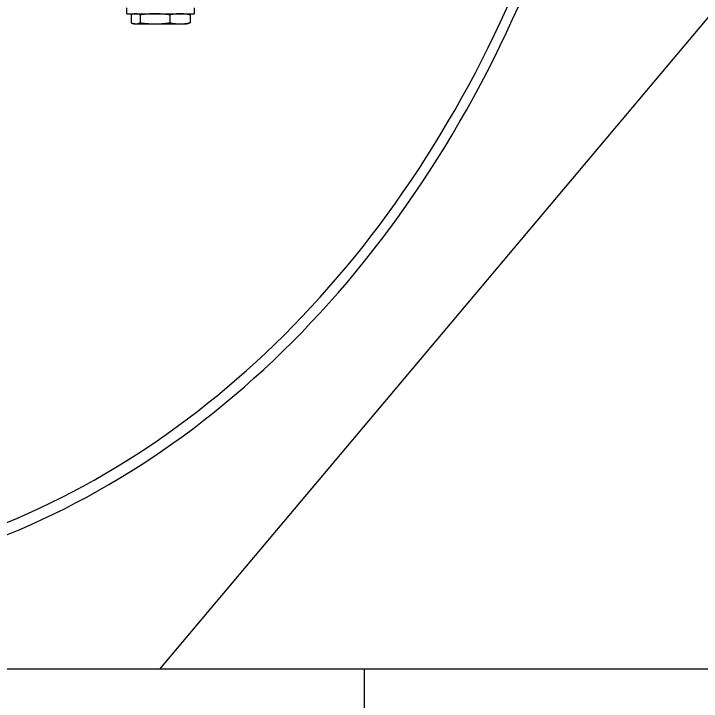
# Model space of a CAD drawing. Header units: millimetres. Extents: x -4172 to 126100, y -2 to 142133.
# Drawn here: x 66007.4 to 66298.6, y 43189 to 43480.2 of the extents above; entities that cross this region are included whole.
import ezdxf

# ---------------------------------------------------------------- set-up
doc = ezdxf.new("R2010")
doc.units = ezdxf.units.MM
doc.header["$LTSCALE"] = 100
doc.layers.add('Visible', color=7, linetype='Continuous', lineweight=25)

msp = doc.modelspace()

# ---------------------------------------------------------------- linework, layer by layer
at = {"layer": 'Visible'}
for p, q in [((66069.23, 43202.58), (66321.66, 43502.58)), ((66055.25, 43480.24), (66055.25, 43482.74)), ((66083.95, 43480.24), (66083.95, 43482.74)), ((66055.25, 43480.24), (66083.95, 43480.24)), ((66057.07, 43479.75), (66057.07, 43476.42)), ((66058.61, 43480.24), (66057.94, 43480.06)), ((66060.94, 43479.75), (66060.94, 43476.42)), ((66073.47, 43479.75), (66073.47, 43476.42)), ((66080.59, 43480.24), (66081.26, 43480.06)), ((66082.13, 43479.75), (66082.13, 43476.42)), ((66058.61, 43475.93), (66057.94, 43476.11)), ((66058.61, 43475.93), (66080.59, 43475.93)), ((66080.59, 43475.93), (66081.26, 43476.11)), ((66155.89, 43202.58), (65973.27, 43202.58)), ((66155.89, 43017.58), (66155.89, 43202.58)), ((66319.46, 43202.58), (66155.89, 43202.58))]:
    msp.add_line(p, q, dxfattribs=at)
for major_axis, start_param, end_param in [((0, 481.5), 3.280571, 4.993977), ((0, -476.5), 0.130089, 1.81891)]:
    msp.add_ellipse((65886.32, 43717.58), major_axis=major_axis, ratio=0.795801, start_param=start_param, end_param=end_param, dxfattribs=at)
for points, weights in [([(66060.94, 43479.75), (66059.01, 43480.61), (66057.07, 43479.75)], [1.25941194014, 1.45424364533, 1.25941194014]), ([(66073.47, 43479.75), (66067.21, 43480.61), (66060.94, 43479.75)], [1.25941194014, 1.45424364533, 1.25941194014]), ([(66082.13, 43479.75), (66077.8, 43480.61), (66073.47, 43479.75)], [1.25941194014, 1.45424364533, 1.25941194014]), ([(66081.26, 43480.06), (66081.67, 43479.95), (66082.13, 43479.75)], [1.32445676398, 1.30067219315, 1.25941194014]), ([(66057.07, 43476.42), (66059.01, 43475.56), (66060.94, 43476.42)], [1.25941194014, 1.45424364533, 1.25941194014]), ([(66060.94, 43476.42), (66067.21, 43475.56), (66073.47, 43476.42)], [1.25941194014, 1.45424364533, 1.25941194014]), ([(66073.47, 43476.42), (66077.8, 43475.56), (66082.13, 43476.42)], [1.25941194014, 1.45424364533, 1.25941194014]), ([(66082.13, 43476.42), (66081.67, 43476.22), (66081.26, 43476.11)], [1.25941194014, 1.30067219315, 1.32445676398])]:
    msp.add_rational_spline(points, weights, degree=2, dxfattribs=at)

doc.saveas('drawing.dxf')
